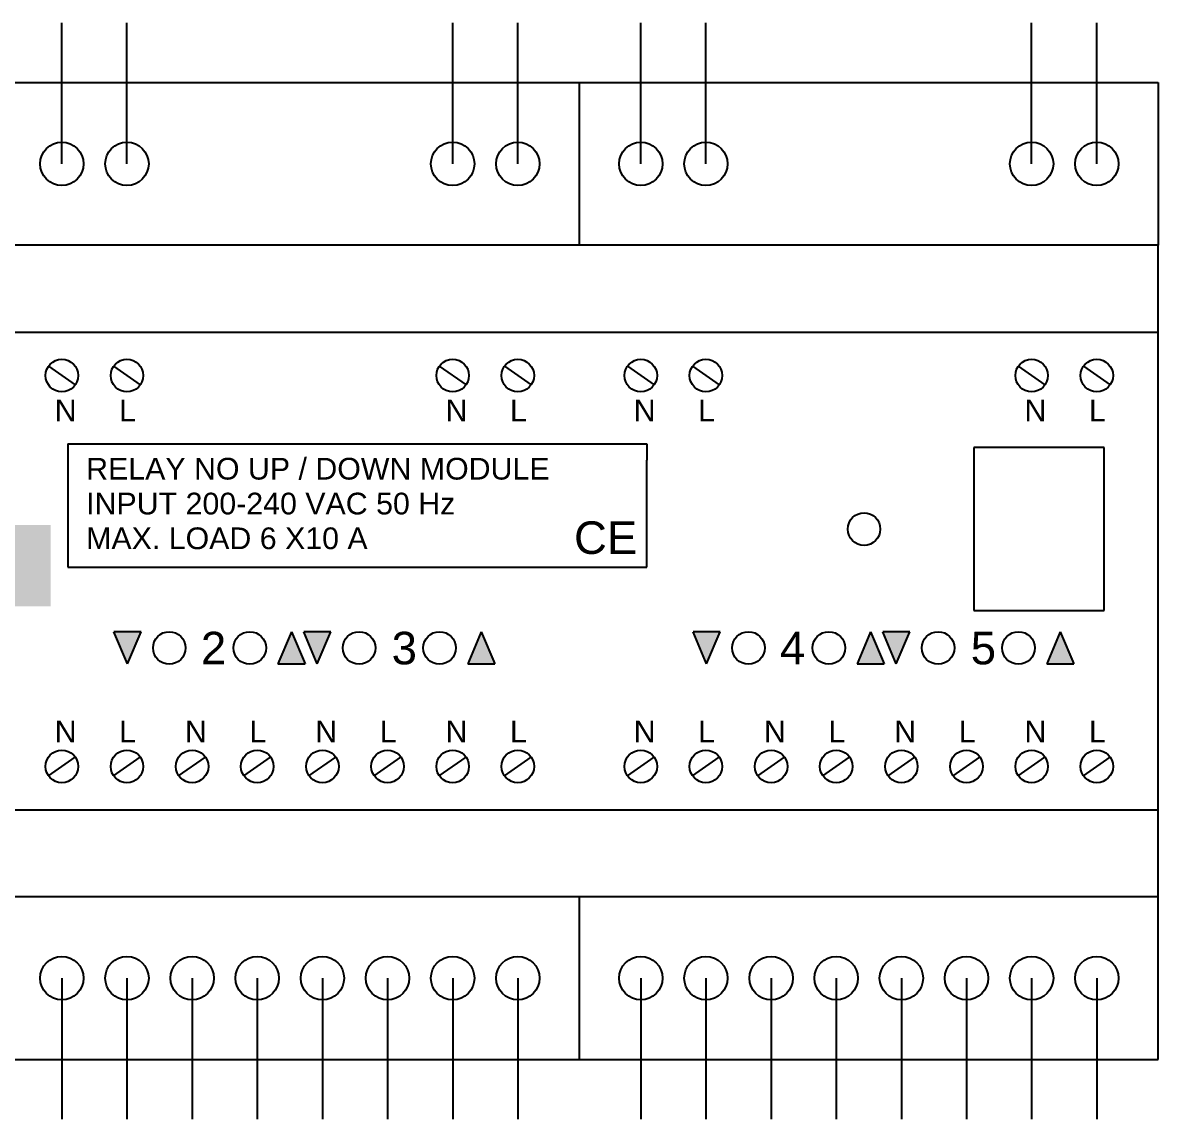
# Model space of a CAD drawing. Header units: centimetres. Extents: x 112.1 to 128.1, y 37 to 47.1.
# Drawn here: x 117.61 to 128.07, y 36.98 to 47.08 of the extents above; entities that cross this region are included whole.
import ezdxf

# ---------------------------------------------------------------- set-up
doc = ezdxf.new("R2010")
doc.units = ezdxf.units.CM
doc.layers.get('0').update_dxf_attribs({"lineweight": 25})
doc.styles.add('Arial', font='arial.ttf')

msp = doc.modelspace()

# ---------------------------------------------------------------- hatches: boundary and pattern name
at = {"linetype": 'Continuous', "lineweight": 5}
h = msp.add_hatch(color=256, dxfattribs=at)
h.set_gradient(color1=(255, 0, 0), color2=(255, 0, 0))
h.paths.add_polyline_path([(117.055, 41.704), (115.281, 41.704), (115.281, 42.454), (115.693, 42.454), (115.693, 42.377), (117.055, 42.377), (117.055, 41.704), (117.864, 41.704), (117.864, 42.454), (117.276, 42.454), (117.276, 43.127), (117.055, 43.127), (117.055, 43.61), (115.055, 43.61), (115.055, 41.61), (117.055, 41.61)])
h.paths.add_polyline_path([(117.055, 42.377), (117.055, 42.454), (115.693, 42.454), (115.693, 43.127), (117.055, 43.127), (117.055, 42.454), (117.276, 42.454), (117.276, 42.377)])
h = msp.add_hatch(color=256, dxfattribs=at)
h.set_gradient(color1=(255, 255, 255))
h.paths.add_polyline_path([(118.572, 41.174), (118.697, 41.471), (118.447, 41.471)])
h = msp.add_hatch(color=256, dxfattribs=at)
h.set_gradient(color1=(255, 255, 255))
h.paths.add_polyline_path([(120.083, 41.471), (119.958, 41.174), (120.208, 41.174)])
h = msp.add_hatch(color=256, dxfattribs=at)
h.set_gradient(color1=(255, 255, 255))
h.paths.add_polyline_path([(120.32, 41.174), (120.445, 41.471), (120.195, 41.471)])
h = msp.add_hatch(color=256, dxfattribs=at)
h.set_gradient(color1=(255, 255, 255))
h.paths.add_polyline_path([(121.831, 41.471), (121.706, 41.174), (121.956, 41.174)])
h = msp.add_hatch(color=256, dxfattribs=at)
h.set_gradient(color1=(255, 255, 255))
h.paths.add_polyline_path([(123.906, 41.174), (124.031, 41.471), (123.781, 41.471)])
h = msp.add_hatch(color=256, dxfattribs=at)
h.set_gradient(color1=(255, 255, 255))
h.paths.add_polyline_path([(125.417, 41.471), (125.292, 41.174), (125.542, 41.174)])
h = msp.add_hatch(color=256, dxfattribs=at)
h.set_gradient(color1=(255, 255, 255))
h.paths.add_polyline_path([(125.653, 41.174), (125.778, 41.471), (125.528, 41.471)])
h = msp.add_hatch(color=256, dxfattribs=at)
h.set_gradient(color1=(255, 255, 255))
h.paths.add_polyline_path([(127.164, 41.471), (127.039, 41.174), (127.289, 41.174)])

# ---------------------------------------------------------------- linework, layer by layer
for p, q in [((117.967, 45.78), (117.967, 47.08)), ((118.567, 45.78), (118.567, 47.08)), ((121.567, 45.78), (121.567, 47.08)), ((122.167, 45.78), (122.167, 47.08)), ((123.3, 45.78), (123.3, 47.08)), ((123.9, 45.78), (123.9, 47.08)), ((126.9, 45.78), (126.9, 47.08)), ((127.5, 45.78), (127.5, 47.08)), ((112.067, 46.53), (128.067, 46.53)), ((112.067, 46.53), (128.067, 46.53)), ((122.733, 46.53), (122.733, 45.03)), ((128.067, 46.53), (128.067, 45.03)), ((128.067, 46.53), (128.067, 45.03)), ((128.067, 45.03), (112.067, 45.03)), ((128.067, 45.03), (112.067, 45.03)), ((128.067, 37.53), (128.067, 45.03)), ((128.067, 37.53), (128.067, 45.03)), ((112.067, 44.23), (128.067, 44.23)), ((112.067, 44.23), (128.067, 44.23)), ((117.843, 43.915), (118.09, 43.744)), ((118.443, 43.915), (118.69, 43.744)), ((121.443, 43.915), (121.69, 43.744)), ((122.043, 43.915), (122.29, 43.744)), ((123.177, 43.915), (123.423, 43.744)), ((123.777, 43.915), (124.023, 43.744)), ((126.777, 43.915), (127.023, 43.744)), ((127.377, 43.915), (127.623, 43.744)), ((118.023, 43.202), (118.023, 42.066)), ((118.023, 43.202), (123.355, 43.202)), ((123.355, 43.202), (123.355, 43.051)), ((127.567, 43.166), (126.367, 43.166)), ((126.367, 43.166), (126.367, 41.666)), ((127.567, 42.416), (127.567, 43.166)), ((123.355, 42.066), (123.355, 43.051)), ((127.567, 41.666), (127.567, 42.416)), ((118.023, 42.066), (123.355, 42.066)), ((126.367, 41.666), (127.567, 41.666)), ((118.697, 41.471), (118.447, 41.471)), ((118.572, 41.174), (118.447, 41.471)), ((118.572, 41.174), (118.697, 41.471)), ((120.083, 41.471), (119.958, 41.174)), ((120.083, 41.471), (120.208, 41.174)), ((120.445, 41.471), (120.195, 41.471)), ((120.32, 41.174), (120.195, 41.471)), ((120.32, 41.174), (120.445, 41.471)), ((121.831, 41.471), (121.706, 41.174)), ((121.831, 41.471), (121.956, 41.174)), ((124.031, 41.471), (123.781, 41.471)), ((123.906, 41.174), (123.781, 41.471)), ((123.906, 41.174), (124.031, 41.471)), ((125.417, 41.471), (125.292, 41.174)), ((125.417, 41.471), (125.542, 41.174)), ((125.778, 41.471), (125.528, 41.471)), ((125.653, 41.174), (125.528, 41.471)), ((125.653, 41.174), (125.778, 41.471)), ((127.164, 41.471), (127.039, 41.174)), ((127.164, 41.471), (127.289, 41.174)), ((119.958, 41.174), (120.208, 41.174)), ((121.706, 41.174), (121.956, 41.174)), ((125.292, 41.174), (125.542, 41.174)), ((127.039, 41.174), (127.289, 41.174)), ((117.843, 40.144), (118.09, 40.315)), ((118.443, 40.144), (118.69, 40.315)), ((119.043, 40.144), (119.29, 40.315)), ((119.643, 40.144), (119.89, 40.315)), ((120.243, 40.144), (120.49, 40.315)), ((120.843, 40.144), (121.09, 40.315)), ((121.443, 40.144), (121.69, 40.315)), ((122.043, 40.144), (122.29, 40.315)), ((123.177, 40.144), (123.423, 40.315)), ((123.777, 40.144), (124.023, 40.315)), ((124.377, 40.144), (124.623, 40.315)), ((124.977, 40.144), (125.223, 40.315)), ((125.577, 40.144), (125.823, 40.315)), ((126.177, 40.144), (126.423, 40.315)), ((126.777, 40.144), (127.023, 40.315)), ((127.377, 40.144), (127.623, 40.315)), ((112.067, 39.83), (128.067, 39.83)), ((112.067, 39.83), (128.067, 39.83)), ((128.067, 39.03), (112.067, 39.03)), ((128.067, 39.03), (112.067, 39.03)), ((122.733, 39.03), (122.733, 37.53)), ((117.967, 38.28), (117.967, 36.98)), ((118.567, 38.28), (118.567, 36.98)), ((119.167, 38.28), (119.167, 36.98)), ((119.767, 38.28), (119.767, 36.98)), ((120.367, 38.28), (120.367, 36.98)), ((120.967, 38.28), (120.967, 36.98)), ((121.567, 38.28), (121.567, 36.98)), ((122.167, 38.28), (122.167, 36.98)), ((123.3, 38.28), (123.3, 36.98)), ((123.9, 38.28), (123.9, 36.98)), ((124.5, 38.28), (124.5, 36.98)), ((125.1, 38.28), (125.1, 36.98)), ((125.7, 38.28), (125.7, 36.98)), ((126.3, 38.28), (126.3, 36.98)), ((126.9, 38.28), (126.9, 36.98)), ((127.5, 38.28), (127.5, 36.98)), ((112.067, 37.53), (128.067, 37.53)), ((112.067, 37.53), (128.067, 37.53))]:
    msp.add_line(p, q)
for centre, radius in [((117.967, 45.78), 0.2), ((118.567, 45.78), 0.2), ((121.567, 45.78), 0.2), ((122.167, 45.78), 0.2), ((123.3, 45.78), 0.2), ((123.9, 45.78), 0.2), ((126.9, 45.78), 0.2), ((127.5, 45.78), 0.2), ((117.967, 43.83), 0.15), ((118.567, 43.83), 0.15), ((121.567, 43.83), 0.15), ((122.167, 43.83), 0.15), ((123.3, 43.83), 0.15), ((123.9, 43.83), 0.15), ((126.9, 43.83), 0.15), ((127.5, 43.83), 0.15), ((125.356, 42.416), 0.15), ((118.957, 41.321), 0.15), ((119.698, 41.321), 0.15), ((120.705, 41.321), 0.15), ((121.446, 41.321), 0.15), ((124.291, 41.321), 0.15), ((125.032, 41.321), 0.15), ((126.038, 41.321), 0.15), ((126.779, 41.321), 0.15), ((117.967, 40.23), 0.15), ((118.567, 40.23), 0.15), ((119.167, 40.23), 0.15), ((119.767, 40.23), 0.15), ((120.367, 40.23), 0.15), ((120.967, 40.23), 0.15), ((121.567, 40.23), 0.15), ((122.167, 40.23), 0.15), ((123.3, 40.23), 0.15), ((123.9, 40.23), 0.15), ((124.5, 40.23), 0.15), ((125.1, 40.23), 0.15), ((125.7, 40.23), 0.15), ((126.3, 40.23), 0.15), ((126.9, 40.23), 0.15), ((127.5, 40.23), 0.15), ((117.967, 38.28), 0.2), ((118.567, 38.28), 0.2), ((119.167, 38.28), 0.2), ((119.767, 38.28), 0.2), ((120.367, 38.28), 0.2), ((120.967, 38.28), 0.2), ((121.567, 38.28), 0.2), ((122.167, 38.28), 0.2), ((123.3, 38.28), 0.2), ((123.9, 38.28), 0.2), ((124.5, 38.28), 0.2), ((125.1, 38.28), 0.2), ((125.7, 38.28), 0.2), ((126.3, 38.28), 0.2), ((126.9, 38.28), 0.2), ((127.5, 38.28), 0.2)]:
    msp.add_circle(centre, radius)

# ---------------------------------------------------------------- texts
at = {"attachment_point": 1, "line_spacing_factor": 0.25, "style": 'Arial'}
for s, insert, char_height in [('N', (117.901, 43.609), 0.2), ('L', (118.495, 43.609), 0.2), ('N', (121.501, 43.609), 0.2), ('L', (122.095, 43.609), 0.2), ('N', (123.234, 43.609), 0.2), ('L', (123.828, 43.609), 0.2), ('N', (126.834, 43.609), 0.2), ('L', (127.428, 43.609), 0.2), ('RELAY NO UP / DOWN MODULE', (118.191, 43.072), 0.2), ('INPUT 200-240 VAC 50 Hz', (118.191, 42.751), 0.2), ('CE', (122.685, 42.487), 0.3), ('MAX. LOAD 6 X10 A', (118.191, 42.431), 0.2), ('2', (119.248, 41.47), 0.3), ('3', (121.005, 41.47), 0.3), ('4', (124.581, 41.47), 0.3), ('5', (126.339, 41.47), 0.3), ('N', (117.901, 40.651), 0.2), ('L', (118.495, 40.651), 0.2), ('N', (119.101, 40.651), 0.2), ('L', (119.695, 40.651), 0.2), ('N', (120.301, 40.651), 0.2), ('L', (120.895, 40.651), 0.2), ('N', (121.501, 40.651), 0.2), ('L', (122.095, 40.651), 0.2), ('N', (123.234, 40.651), 0.2), ('L', (123.828, 40.651), 0.2), ('N', (124.434, 40.651), 0.2), ('L', (125.028, 40.651), 0.2), ('N', (125.634, 40.651), 0.2), ('L', (126.228, 40.651), 0.2), ('N', (126.834, 40.651), 0.2), ('L', (127.428, 40.651), 0.2)]:
    msp.add_mtext(s, dxfattribs=dict(at, insert=insert, char_height=char_height))

doc.saveas('drawing.dxf')
